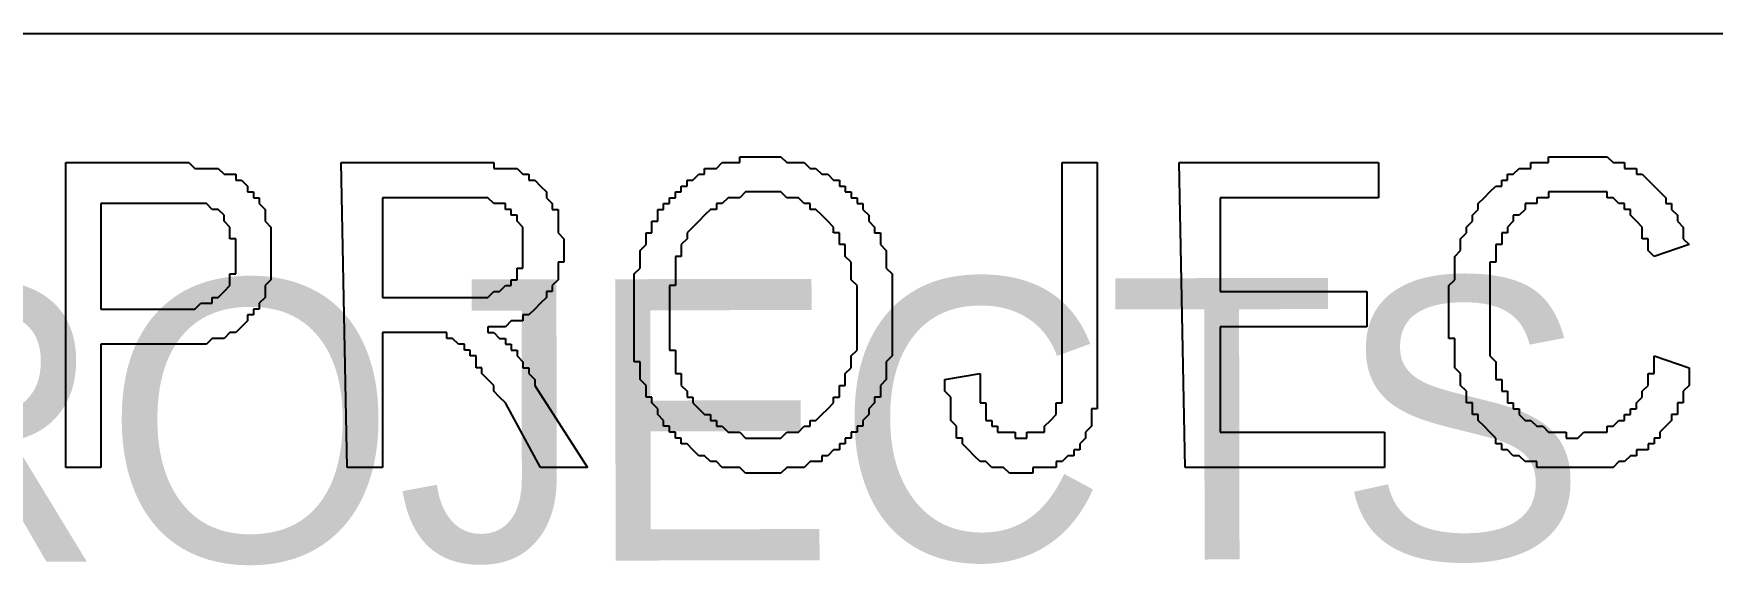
# Model space of a CAD drawing. Header units: millimetres. Extents: x 30 to 56197, y -4580 to 38782.
# Drawn here: x 51893 to 53579, y 37140 to 37681 of the extents above; entities that cross this region are included whole.
import ezdxf

# ---------------------------------------------------------------- set-up
doc = ezdxf.new("R2010")
doc.units = ezdxf.units.MM
doc.layers.add('A-ARCH-REF', color=8, linetype='CONTINUOUS')

msp = doc.modelspace()

# ---------------------------------------------------------------- linework, layer by layer
at = {"layer": 'A-ARCH-REF'}
for p, q in [((47600.3, 37681.3), (56197.3, 37681.3)), ((52602, 37551.9), (52602, 37557.7)), ((52602, 37557.7), (52607.9, 37557.7)), ((52607.9, 37557.7), (52613.8, 37557.7)), ((52613.8, 37557.7), (52619.7, 37557.7)), ((52619.7, 37557.7), (52625.6, 37557.7)), ((52625.6, 37557.7), (52631.4, 37557.7)), ((52631.4, 37557.7), (52637.3, 37557.7)), ((52637.3, 37557.7), (52643.2, 37557.7)), ((52643.2, 37557.7), (52649.1, 37551.9)), ((53414.1, 37551.9), (53414.1, 37557.7)), ((53414.1, 37557.7), (53419.9, 37557.7)), ((53419.9, 37557.7), (53425.8, 37557.7)), ((53425.8, 37557.7), (53431.7, 37557.7)), ((53431.7, 37557.7), (53437.6, 37557.7)), ((53437.6, 37557.7), (53443.5, 37557.7)), ((53443.5, 37557.7), (53449.4, 37557.7)), ((53449.4, 37557.7), (53455.2, 37557.7)), ((53455.2, 37557.7), (53461.1, 37557.7)), ((53461.1, 37557.7), (53467, 37557.7)), ((53467, 37557.7), (53472.9, 37557.7)), ((53472.9, 37557.7), (53478.8, 37551.9)), ((51925.3, 37245.9), (51925.3, 37551.9)), ((51925.3, 37551.9), (52025.4, 37551.9)), ((52025.4, 37551.9), (52031.2, 37551.9)), ((52031.2, 37551.9), (52037.1, 37551.9)), ((52037.1, 37551.9), (52043, 37551.9)), ((52043, 37551.9), (52048.9, 37551.9)), ((52048.9, 37551.9), (52054.8, 37546)), ((52054.8, 37546), (52060.7, 37546)), ((52060.7, 37546), (52066.5, 37546)), ((52066.5, 37546), (52072.4, 37546)), ((52072.4, 37546), (52078.3, 37546)), ((52078.3, 37546), (52084.2, 37540.1)), ((52207.8, 37245.9), (52201.9, 37551.9)), ((52201.9, 37551.9), (52325.5, 37551.9)), ((52325.5, 37551.9), (52331.3, 37551.9)), ((52331.3, 37551.9), (52337.2, 37551.9)), ((52337.2, 37551.9), (52343.1, 37551.9)), ((52343.1, 37551.9), (52349, 37551.9)), ((52349, 37551.9), (52354.9, 37551.9)), ((52354.9, 37551.9), (52354.9, 37546)), ((52354.9, 37546), (52360.8, 37546)), ((52360.8, 37546), (52366.6, 37546)), ((52366.6, 37546), (52372.5, 37546)), ((52372.5, 37546), (52378.4, 37546)), ((52378.4, 37546), (52384.3, 37540.1)), ((52566.7, 37540.1), (52566.7, 37546)), ((52566.7, 37546), (52572.6, 37546)), ((52572.6, 37546), (52578.5, 37546)), ((52578.5, 37546), (52584.4, 37551.9)), ((52584.4, 37551.9), (52590.2, 37551.9)), ((52590.2, 37551.9), (52596.1, 37551.9)), ((52596.1, 37551.9), (52602, 37551.9)), ((52649.1, 37551.9), (52655, 37551.9)), ((52655, 37551.9), (52660.9, 37551.9)), ((52660.9, 37551.9), (52666.7, 37551.9)), ((52666.7, 37551.9), (52672.6, 37546)), ((52672.6, 37546), (52678.5, 37546)), ((52678.5, 37546), (52684.4, 37540.1)), ((52925.7, 37340), (52925.7, 37551.9)), ((52925.7, 37551.9), (52961, 37551.9)), ((52961, 37551.9), (52961, 37345.9)), ((53049.2, 37245.9), (53043.3, 37551.9)), ((53043.3, 37551.9), (53243.4, 37551.9)), ((53243.4, 37551.9), (53243.4, 37516.5)), ((53378.7, 37540.1), (53384.6, 37546)), ((53384.6, 37546), (53390.5, 37546)), ((53390.5, 37546), (53396.4, 37546)), ((53396.4, 37546), (53396.4, 37551.9)), ((53396.4, 37551.9), (53402.3, 37551.9)), ((53402.3, 37551.9), (53408.2, 37551.9)), ((53408.2, 37551.9), (53414.1, 37551.9)), ((53478.8, 37551.9), (53484.7, 37551.9)), ((53484.7, 37551.9), (53490.5, 37551.9)), ((53490.5, 37551.9), (53490.5, 37546)), ((53490.5, 37546), (53496.4, 37546)), ((53496.4, 37546), (53502.3, 37546)), ((53502.3, 37546), (53502.3, 37540.1)), ((52084.2, 37540.1), (52090.1, 37540.1)), ((52090.1, 37540.1), (52096, 37540.1)), ((52096, 37540.1), (52096, 37534.2)), ((52096, 37534.2), (52101.8, 37534.2)), ((52101.8, 37534.2), (52107.7, 37528.3)), ((52107.7, 37528.3), (52107.7, 37522.4)), ((52384.3, 37540.1), (52390.2, 37540.1)), ((52390.2, 37540.1), (52390.2, 37534.2)), ((52390.2, 37534.2), (52396.1, 37534.2)), ((52396.1, 37534.2), (52401.9, 37528.3)), ((52401.9, 37528.3), (52407.8, 37522.4)), ((52543.2, 37522.4), (52543.2, 37528.3)), ((52543.2, 37528.3), (52549.1, 37528.3)), ((52549.1, 37528.3), (52549.1, 37534.2)), ((52549.1, 37534.2), (52554.9, 37534.2)), ((52554.9, 37534.2), (52560.8, 37540.1)), ((52560.8, 37540.1), (52566.7, 37540.1)), ((52684.4, 37540.1), (52690.3, 37540.1)), ((52690.3, 37540.1), (52696.2, 37534.2)), ((52696.2, 37534.2), (52702, 37534.2)), ((52702, 37534.2), (52702, 37528.3)), ((52702, 37528.3), (52707.9, 37528.3)), ((52707.9, 37528.3), (52707.9, 37522.4)), ((53355.2, 37522.4), (53361.1, 37528.3)), ((53361.1, 37528.3), (53367, 37528.3)), ((53367, 37528.3), (53367, 37534.2)), ((53367, 37534.2), (53372.9, 37534.2)), ((53372.9, 37534.2), (53372.9, 37540.1)), ((53372.9, 37540.1), (53378.7, 37540.1)), ((53502.3, 37540.1), (53508.2, 37540.1)), ((53508.2, 37540.1), (53514.1, 37534.2)), ((53514.1, 37534.2), (53520, 37528.3)), ((53520, 37528.3), (53525.9, 37522.4)), ((52031.2, 37510.7), (51960.6, 37510.7)), ((51960.6, 37510.7), (51960.6, 37404.7)), ((52037.1, 37510.7), (52031.2, 37510.7)), ((52043, 37510.7), (52037.1, 37510.7)), ((52048.9, 37510.7), (52043, 37510.7)), ((52054.8, 37510.7), (52048.9, 37510.7)), ((52060.7, 37510.7), (52054.8, 37510.7)), ((52066.5, 37510.7), (52060.7, 37510.7)), ((52072.4, 37504.8), (52066.5, 37510.7)), ((52107.7, 37522.4), (52113.6, 37522.4)), ((52113.6, 37522.4), (52113.6, 37516.5)), ((52113.6, 37516.5), (52119.5, 37516.5)), ((52119.5, 37516.5), (52119.5, 37510.7)), ((52119.5, 37510.7), (52125.4, 37504.8)), ((52325.5, 37516.5), (52243.1, 37516.5)), ((52243.1, 37516.5), (52243.1, 37416.5)), ((52331.3, 37516.5), (52325.5, 37516.5)), ((52337.2, 37516.5), (52331.3, 37516.5)), ((52343.1, 37516.5), (52337.2, 37516.5)), ((52349, 37516.5), (52343.1, 37516.5)), ((52354.9, 37510.7), (52349, 37516.5)), ((52360.8, 37510.7), (52354.9, 37510.7)), ((52366.6, 37510.7), (52360.8, 37510.7)), ((52366.6, 37504.8), (52366.6, 37510.7)), ((52407.8, 37522.4), (52407.8, 37516.5)), ((52407.8, 37516.5), (52413.7, 37510.7)), ((52413.7, 37510.7), (52413.7, 37504.8)), ((52525.5, 37504.8), (52525.5, 37510.7)), ((52525.5, 37510.7), (52531.4, 37510.7)), ((52531.4, 37510.7), (52531.4, 37516.5)), ((52531.4, 37516.5), (52537.3, 37516.5)), ((52537.3, 37516.5), (52537.3, 37522.4)), ((52537.3, 37522.4), (52543.2, 37522.4)), ((52584.4, 37510.7), (52578.5, 37510.7)), ((52578.5, 37510.7), (52578.5, 37504.8)), ((52590.2, 37516.5), (52584.4, 37510.7)), ((52596.1, 37516.5), (52590.2, 37516.5)), ((52602, 37516.5), (52596.1, 37516.5)), ((52607.9, 37522.4), (52602, 37516.5)), ((52613.8, 37522.4), (52607.9, 37522.4)), ((52619.7, 37522.4), (52613.8, 37522.4)), ((52625.6, 37522.4), (52619.7, 37522.4)), ((52631.4, 37522.4), (52625.6, 37522.4)), ((52637.3, 37522.4), (52631.4, 37522.4)), ((52643.2, 37522.4), (52637.3, 37522.4)), ((52649.1, 37516.5), (52643.2, 37522.4)), ((52655, 37516.5), (52649.1, 37516.5)), ((52660.9, 37516.5), (52655, 37516.5)), ((52666.7, 37510.7), (52660.9, 37516.5)), ((52672.6, 37510.7), (52666.7, 37510.7)), ((52672.6, 37504.8), (52672.6, 37510.7)), ((52707.9, 37522.4), (52713.8, 37522.4)), ((52713.8, 37522.4), (52713.8, 37516.5)), ((52713.8, 37516.5), (52719.7, 37516.5)), ((52719.7, 37516.5), (52719.7, 37510.7)), ((52719.7, 37510.7), (52725.6, 37510.7)), ((52725.6, 37510.7), (52725.6, 37504.8)), ((53243.4, 37516.5), (53084.5, 37516.5)), ((53084.5, 37516.5), (53084.5, 37422.4)), ((53343.4, 37510.7), (53349.3, 37516.5)), ((53343.4, 37504.8), (53343.4, 37510.7)), ((53349.3, 37516.5), (53355.2, 37522.4)), ((53396.4, 37510.7), (53390.5, 37510.7)), ((53390.5, 37510.7), (53390.5, 37504.8)), ((53402.3, 37510.7), (53396.4, 37510.7)), ((53408.2, 37516.5), (53402.3, 37516.5)), ((53402.3, 37516.5), (53402.3, 37510.7)), ((53414.1, 37516.5), (53408.2, 37516.5)), ((53419.9, 37522.4), (53414.1, 37522.4)), ((53414.1, 37522.4), (53414.1, 37516.5)), ((53425.8, 37522.4), (53419.9, 37522.4)), ((53431.7, 37522.4), (53425.8, 37522.4)), ((53437.6, 37522.4), (53431.7, 37522.4)), ((53443.5, 37522.4), (53437.6, 37522.4)), ((53449.4, 37522.4), (53443.5, 37522.4)), ((53455.2, 37522.4), (53449.4, 37522.4)), ((53461.1, 37522.4), (53455.2, 37522.4)), ((53467, 37522.4), (53461.1, 37522.4)), ((53472.9, 37522.4), (53467, 37522.4)), ((53472.9, 37516.5), (53472.9, 37522.4)), ((53478.8, 37516.5), (53472.9, 37516.5)), ((53484.7, 37510.7), (53478.8, 37516.5)), ((53490.5, 37510.7), (53484.7, 37510.7)), ((53490.5, 37504.8), (53490.5, 37510.7)), ((53525.9, 37522.4), (53531.7, 37516.5)), ((53531.7, 37516.5), (53531.7, 37510.7)), ((53531.7, 37510.7), (53537.6, 37510.7)), ((53537.6, 37510.7), (53537.6, 37504.8)), ((52078.3, 37504.8), (52072.4, 37504.8)), ((52084.2, 37498.9), (52078.3, 37504.8)), ((52084.2, 37493), (52084.2, 37498.9)), ((52090.1, 37487.1), (52084.2, 37493)), ((52125.4, 37504.8), (52125.4, 37498.9)), ((52125.4, 37498.9), (52125.4, 37493)), ((52125.4, 37493), (52131.3, 37487.1)), ((52372.5, 37504.8), (52366.6, 37504.8)), ((52372.5, 37498.9), (52372.5, 37504.8)), ((52378.4, 37498.9), (52372.5, 37498.9)), ((52378.4, 37493), (52378.4, 37498.9)), ((52384.3, 37487.1), (52378.4, 37493)), ((52413.7, 37504.8), (52419.6, 37504.8)), ((52419.6, 37504.8), (52419.6, 37498.9)), ((52419.6, 37498.9), (52419.6, 37493)), ((52419.6, 37493), (52419.6, 37487.1)), ((52513.7, 37487.1), (52513.7, 37493)), ((52513.7, 37493), (52519.6, 37493)), ((52519.6, 37498.9), (52519.6, 37504.8)), ((52519.6, 37504.8), (52525.5, 37504.8)), ((52519.6, 37493), (52519.6, 37498.9)), ((52560.8, 37493), (52554.9, 37487.1)), ((52566.7, 37498.9), (52560.8, 37493)), ((52572.6, 37504.8), (52566.7, 37498.9)), ((52578.5, 37504.8), (52572.6, 37504.8)), ((52678.5, 37504.8), (52672.6, 37504.8)), ((52684.4, 37498.9), (52678.5, 37504.8)), ((52690.3, 37493), (52684.4, 37498.9)), ((52696.2, 37487.1), (52690.3, 37493)), ((52725.6, 37504.8), (52731.5, 37498.9)), ((52731.5, 37498.9), (52731.5, 37493)), ((52731.5, 37493), (52737.4, 37487.1)), ((53331.7, 37487.1), (53337.6, 37493)), ((53337.6, 37498.9), (53343.4, 37504.8)), ((53337.6, 37493), (53337.6, 37498.9)), ((53378.7, 37493), (53372.9, 37487.1)), ((53384.6, 37498.9), (53378.7, 37498.9)), ((53378.7, 37498.9), (53378.7, 37493)), ((53390.5, 37504.8), (53384.6, 37498.9)), ((53496.4, 37504.8), (53490.5, 37504.8)), ((53496.4, 37498.9), (53496.4, 37504.8)), ((53502.3, 37493), (53496.4, 37498.9)), ((53508.2, 37487.1), (53502.3, 37493)), ((53537.6, 37504.8), (53543.5, 37498.9)), ((53543.5, 37498.9), (53543.5, 37493)), ((53543.5, 37493), (53549.4, 37487.1)), ((52090.1, 37481.2), (52090.1, 37487.1)), ((52090.1, 37475.4), (52090.1, 37481.2)), ((52096, 37475.4), (52090.1, 37475.4)), ((52096, 37469.5), (52096, 37475.4)), ((52131.3, 37487.1), (52131.3, 37481.2)), ((52131.3, 37481.2), (52131.3, 37475.4)), ((52131.3, 37475.4), (52131.3, 37469.5)), ((52384.3, 37481.2), (52384.3, 37487.1)), ((52384.3, 37475.4), (52384.3, 37481.2)), ((52384.3, 37469.5), (52384.3, 37475.4)), ((52419.6, 37487.1), (52419.6, 37481.2)), ((52419.6, 37481.2), (52425.5, 37475.4)), ((52425.5, 37475.4), (52425.5, 37469.5)), ((52507.9, 37475.4), (52507.9, 37481.2)), ((52507.9, 37481.2), (52513.7, 37481.2)), ((52507.9, 37469.5), (52507.9, 37475.4)), ((52513.7, 37481.2), (52513.7, 37487.1)), ((52549.1, 37475.4), (52543.2, 37469.5)), ((52554.9, 37487.1), (52549.1, 37481.2)), ((52549.1, 37481.2), (52549.1, 37475.4)), ((52696.2, 37481.2), (52696.2, 37487.1)), ((52702, 37481.2), (52696.2, 37481.2)), ((52702, 37475.4), (52702, 37481.2)), ((52702, 37469.5), (52702, 37475.4)), ((52737.4, 37487.1), (52737.4, 37481.2)), ((52737.4, 37481.2), (52743.2, 37481.2)), ((52743.2, 37481.2), (52743.2, 37475.4)), ((52743.2, 37475.4), (52743.2, 37469.5)), ((53325.8, 37475.4), (53331.7, 37481.2)), ((53325.8, 37469.5), (53325.8, 37475.4)), ((53331.7, 37481.2), (53331.7, 37487.1)), ((53372.9, 37481.2), (53367, 37481.2)), ((53367, 37481.2), (53367, 37475.4)), ((53367, 37475.4), (53367, 37469.5)), ((53372.9, 37487.1), (53372.9, 37481.2)), ((53508.2, 37481.2), (53508.2, 37487.1)), ((53508.2, 37475.4), (53508.2, 37481.2)), ((53514.1, 37475.4), (53508.2, 37475.4)), ((53514.1, 37469.5), (53514.1, 37475.4)), ((53549.4, 37487.1), (53549.4, 37481.2)), ((53549.4, 37481.2), (53549.4, 37475.4)), ((53549.4, 37475.4), (53555.3, 37469.5)), ((52096, 37463.6), (52096, 37469.5)), ((52096, 37457.7), (52096, 37463.6)), ((52096, 37451.8), (52096, 37457.7)), ((52131.3, 37469.5), (52131.3, 37463.6)), ((52131.3, 37463.6), (52131.3, 37457.7)), ((52131.3, 37457.7), (52131.3, 37451.8)), ((52384.3, 37463.6), (52384.3, 37469.5)), ((52384.3, 37457.7), (52384.3, 37463.6)), ((52384.3, 37451.8), (52384.3, 37457.7)), ((52425.5, 37469.5), (52425.5, 37463.6)), ((52425.5, 37463.6), (52425.5, 37457.7)), ((52425.5, 37457.7), (52425.5, 37451.8)), ((52502, 37463.6), (52507.9, 37469.5)), ((52502, 37457.7), (52502, 37463.6)), ((52502, 37451.8), (52502, 37457.7)), ((52543.2, 37457.7), (52537.3, 37457.7)), ((52537.3, 37457.7), (52537.3, 37451.8)), ((52543.2, 37469.5), (52543.2, 37463.6)), ((52543.2, 37463.6), (52543.2, 37457.7)), ((52707.9, 37469.5), (52702, 37469.5)), ((52707.9, 37463.6), (52707.9, 37469.5)), ((52707.9, 37457.7), (52707.9, 37463.6)), ((52713.8, 37451.8), (52707.9, 37457.7)), ((52743.2, 37469.5), (52749.1, 37463.6)), ((52749.1, 37463.6), (52749.1, 37457.7)), ((52749.1, 37457.7), (52749.1, 37451.8)), ((53319.9, 37457.7), (53325.8, 37463.6)), ((53319.9, 37451.8), (53319.9, 37457.7)), ((53325.8, 37463.6), (53325.8, 37469.5)), ((53367, 37469.5), (53361.1, 37469.5)), ((53361.1, 37469.5), (53361.1, 37463.6)), ((53361.1, 37463.6), (53361.1, 37457.7)), ((53361.1, 37457.7), (53361.1, 37451.8)), ((53514.1, 37463.6), (53514.1, 37469.5)), ((53520, 37457.7), (53514.1, 37463.6)), ((53555.3, 37469.5), (53520, 37457.7)), ((52090.1, 37434.2), (52090.1, 37440.1)), ((52090.1, 37440.1), (52096, 37440.1)), ((52096, 37445.9), (52096, 37451.8)), ((52096, 37440.1), (52096, 37445.9)), ((52131.3, 37451.8), (52131.3, 37445.9)), ((52131.3, 37445.9), (52131.3, 37440.1)), ((52131.3, 37440.1), (52131.3, 37434.2)), ((52378.4, 37440.1), (52378.4, 37445.9)), ((52378.4, 37445.9), (52384.3, 37445.9)), ((52378.4, 37434.2), (52378.4, 37440.1)), ((52384.3, 37445.9), (52384.3, 37451.8)), ((52425.5, 37451.8), (52419.6, 37451.8)), ((52419.6, 37451.8), (52419.6, 37445.9)), ((52419.6, 37445.9), (52419.6, 37440.1)), ((52419.6, 37440.1), (52419.6, 37434.2)), ((52496.1, 37440.1), (52502, 37445.9)), ((52496.1, 37434.2), (52496.1, 37440.1)), ((52502, 37445.9), (52502, 37451.8)), ((52537.3, 37451.8), (52537.3, 37445.9)), ((52537.3, 37445.9), (52537.3, 37440.1)), ((52537.3, 37440.1), (52537.3, 37434.2)), ((52713.8, 37445.9), (52713.8, 37451.8)), ((52713.8, 37440.1), (52713.8, 37445.9)), ((52713.8, 37434.2), (52713.8, 37440.1)), ((52749.1, 37451.8), (52749.1, 37445.9)), ((52749.1, 37445.9), (52755, 37440.1)), ((52755, 37440.1), (52755, 37434.2)), ((53319.9, 37445.9), (53319.9, 37451.8)), ((53319.9, 37440), (53319.9, 37445.9)), ((53319.9, 37434.2), (53319.9, 37440)), ((53361.1, 37451.8), (53355.2, 37451.8)), ((53355.2, 37451.8), (53355.2, 37445.9)), ((53355.2, 37445.9), (53355.2, 37440)), ((53355.2, 37440), (53355.2, 37434.2)), ((52084.2, 37422.4), (52090.1, 37428.3)), ((52090.1, 37428.3), (52090.1, 37434.2)), ((52131.3, 37434.2), (52125.4, 37428.3)), ((52125.4, 37428.3), (52125.4, 37422.4)), ((52360.8, 37422.4), (52366.6, 37428.3)), ((52366.6, 37428.3), (52372.5, 37428.3)), ((52372.5, 37428.3), (52372.5, 37434.2)), ((52372.5, 37434.2), (52378.4, 37434.2)), ((52419.6, 37434.2), (52413.7, 37428.3)), ((52413.7, 37428.3), (52413.7, 37422.4)), ((52496.1, 37428.3), (52496.1, 37434.2)), ((52496.1, 37422.4), (52496.1, 37428.3)), ((52537.3, 37428.3), (52531.4, 37428.3)), ((52531.4, 37428.3), (52531.4, 37422.4)), ((52537.3, 37434.2), (52537.3, 37428.3)), ((52719.7, 37428.3), (52713.8, 37434.2)), ((52719.7, 37422.4), (52719.7, 37428.3)), ((52755, 37434.2), (52755, 37428.3)), ((52755, 37428.3), (52755, 37422.4)), ((53314, 37428.3), (53319.9, 37434.2)), ((53314, 37422.4), (53314, 37428.3)), ((53355.2, 37434.2), (53355.2, 37428.3)), ((53355.2, 37428.3), (53355.2, 37422.4)), ((52054.8, 37404.7), (52060.7, 37410.6)), ((52060.7, 37410.6), (52066.5, 37410.6)), ((52066.5, 37410.6), (52072.4, 37410.6)), ((52072.4, 37410.6), (52072.4, 37416.5)), ((52072.4, 37416.5), (52078.3, 37416.5)), ((52078.3, 37416.5), (52084.2, 37422.4)), ((52125.4, 37416.5), (52119.5, 37410.6)), ((52119.5, 37410.6), (52119.5, 37404.7)), ((52125.4, 37422.4), (52125.4, 37416.5)), ((52243.1, 37416.5), (52319.6, 37416.5)), ((52319.6, 37416.5), (52325.5, 37416.5)), ((52325.5, 37416.5), (52331.3, 37416.5)), ((52331.3, 37416.5), (52337.2, 37416.5)), ((52337.2, 37416.5), (52343.1, 37416.5)), ((52343.1, 37416.5), (52349, 37416.5)), ((52349, 37416.5), (52354.9, 37422.4)), ((52354.9, 37422.4), (52360.8, 37422.4)), ((52401.9, 37410.6), (52396.1, 37404.7)), ((52407.8, 37416.5), (52401.9, 37410.6)), ((52413.7, 37422.4), (52407.8, 37422.4)), ((52407.8, 37422.4), (52407.8, 37416.5)), ((52496.1, 37416.5), (52496.1, 37422.4)), ((52496.1, 37410.6), (52496.1, 37416.5)), ((52496.1, 37404.7), (52496.1, 37410.6)), ((52531.4, 37422.4), (52531.4, 37416.5)), ((52531.4, 37416.5), (52531.4, 37410.6)), ((52531.4, 37410.6), (52531.4, 37404.7)), ((52719.7, 37416.5), (52719.7, 37422.4)), ((52719.7, 37410.6), (52719.7, 37416.5)), ((52719.7, 37404.7), (52719.7, 37410.6)), ((52755, 37422.4), (52755, 37416.5)), ((52755, 37416.5), (52755, 37410.6)), ((52755, 37410.6), (52755, 37404.7)), ((53084.5, 37422.4), (53231.6, 37422.4)), ((53231.6, 37422.4), (53231.6, 37387.1)), ((53314, 37416.5), (53314, 37422.4)), ((53314, 37410.6), (53314, 37416.5)), ((53314, 37404.7), (53314, 37410.6)), ((53355.2, 37422.4), (53355.2, 37416.5)), ((53355.2, 37416.5), (53355.2, 37410.6)), ((53355.2, 37410.6), (53355.2, 37404.7)), ((51960.6, 37404.7), (52031.2, 37404.7)), ((52031.2, 37404.7), (52037.1, 37404.7)), ((52037.1, 37404.7), (52043, 37404.7)), ((52043, 37404.7), (52048.9, 37404.7)), ((52048.9, 37404.7), (52054.8, 37404.7)), ((52107.7, 37393), (52101.8, 37387.1)), ((52113.6, 37398.9), (52107.7, 37398.9)), ((52107.7, 37398.9), (52107.7, 37393)), ((52119.5, 37404.7), (52113.6, 37404.7)), ((52113.6, 37404.7), (52113.6, 37398.9)), ((52372.5, 37393), (52366.6, 37387.1)), ((52378.4, 37393), (52372.5, 37393)), ((52384.3, 37393), (52378.4, 37393)), ((52390.2, 37398.9), (52384.3, 37398.9)), ((52384.3, 37398.9), (52384.3, 37393)), ((52396.1, 37404.7), (52390.2, 37398.9)), ((52496.1, 37398.9), (52496.1, 37404.7)), ((52496.1, 37393), (52496.1, 37398.9)), ((52496.1, 37387.1), (52496.1, 37393)), ((52531.4, 37404.7), (52531.4, 37398.9)), ((52531.4, 37398.9), (52531.4, 37393)), ((52531.4, 37393), (52531.4, 37387.1)), ((52719.7, 37398.9), (52719.7, 37404.7)), ((52719.7, 37393), (52719.7, 37398.9)), ((52719.7, 37387.1), (52719.7, 37393)), ((52755, 37404.7), (52755, 37398.9)), ((52755, 37398.9), (52755, 37393)), ((52755, 37393), (52755, 37387.1)), ((53314, 37398.9), (53314, 37404.7)), ((53314, 37393), (53314, 37398.9)), ((53314, 37387.1), (53314, 37393)), ((53355.2, 37404.7), (53355.2, 37398.9)), ((53355.2, 37398.9), (53355.2, 37393)), ((53355.2, 37393), (53355.2, 37387.1)), ((52072.4, 37375.3), (52066.5, 37369.4)), ((52078.3, 37375.3), (52072.4, 37375.3)), ((52084.2, 37375.3), (52078.3, 37375.3)), ((52090.1, 37381.2), (52084.2, 37375.3)), ((52096, 37381.2), (52090.1, 37381.2)), ((52101.8, 37387.1), (52096, 37381.2)), ((52284.3, 37381.2), (52243.1, 37381.2)), ((52243.1, 37381.2), (52243.1, 37245.9)), ((52290.1, 37381.2), (52284.3, 37381.2)), ((52296, 37381.2), (52290.1, 37381.2)), ((52301.9, 37381.2), (52296, 37381.2)), ((52307.8, 37381.2), (52301.9, 37381.2)), ((52307.8, 37375.3), (52307.8, 37381.2)), ((52313.7, 37375.3), (52307.8, 37375.3)), ((52319.6, 37369.4), (52313.7, 37375.3)), ((52354.9, 37387.1), (52349, 37387.1)), ((52349, 37387.1), (52349, 37381.2)), ((52349, 37381.2), (52354.9, 37381.2)), ((52360.8, 37387.1), (52354.9, 37387.1)), ((52354.9, 37381.2), (52360.8, 37375.3)), ((52366.6, 37387.1), (52360.8, 37387.1)), ((52360.8, 37375.3), (52366.6, 37375.3)), ((52366.6, 37375.3), (52366.6, 37369.4)), ((52496.1, 37381.2), (52496.1, 37387.1)), ((52496.1, 37375.3), (52496.1, 37381.2)), ((52496.1, 37369.4), (52496.1, 37375.3)), ((52531.4, 37387.1), (52531.4, 37381.2)), ((52531.4, 37381.2), (52531.4, 37375.3)), ((52531.4, 37375.3), (52531.4, 37369.4)), ((52719.7, 37381.2), (52719.7, 37387.1)), ((52719.7, 37375.3), (52719.7, 37381.2)), ((52719.7, 37369.4), (52719.7, 37375.3)), ((52755, 37387.1), (52755, 37381.2)), ((52755, 37381.2), (52755, 37375.3)), ((52755, 37375.3), (52755, 37369.4)), ((53231.6, 37387.1), (53084.5, 37387.1)), ((53084.5, 37387.1), (53084.5, 37281.2)), ((53314, 37381.2), (53314, 37387.1)), ((53314, 37375.3), (53314, 37381.2)), ((53319.9, 37375.3), (53314, 37375.3)), ((53319.9, 37369.4), (53319.9, 37375.3)), ((53355.2, 37387.1), (53355.2, 37381.2)), ((53355.2, 37381.2), (53355.2, 37375.3)), ((53355.2, 37375.3), (53355.2, 37369.4)), ((52031.2, 37369.4), (51960.6, 37369.4)), ((51960.6, 37369.4), (51960.6, 37245.9)), ((52037.1, 37369.4), (52031.2, 37369.4)), ((52043, 37369.4), (52037.1, 37369.4)), ((52048.9, 37369.4), (52043, 37369.4)), ((52054.8, 37369.4), (52048.9, 37369.4)), ((52060.7, 37369.4), (52054.8, 37369.4)), ((52066.5, 37369.4), (52060.7, 37369.4)), ((52325.5, 37369.4), (52319.6, 37369.4)), ((52325.5, 37363.6), (52325.5, 37369.4)), ((52331.3, 37363.6), (52325.5, 37363.6)), ((52331.3, 37357.7), (52331.3, 37363.6)), ((52337.2, 37357.7), (52331.3, 37357.7)), ((52337.2, 37351.8), (52337.2, 37357.7)), ((52366.6, 37369.4), (52372.5, 37369.4)), ((52372.5, 37369.4), (52372.5, 37363.6)), ((52372.5, 37363.6), (52378.4, 37363.6)), ((52378.4, 37363.6), (52378.4, 37357.7)), ((52378.4, 37357.7), (52384.3, 37351.8)), ((52496.1, 37363.6), (52496.1, 37369.4)), ((52496.1, 37357.7), (52496.1, 37363.6)), ((52496.1, 37351.8), (52496.1, 37357.7)), ((52531.4, 37369.4), (52531.4, 37363.6)), ((52531.4, 37363.6), (52537.3, 37363.6)), ((52537.3, 37363.6), (52537.3, 37357.7)), ((52537.3, 37357.7), (52537.3, 37351.8)), ((52713.8, 37357.7), (52719.7, 37363.6)), ((52713.8, 37351.8), (52713.8, 37357.7)), ((52719.7, 37363.6), (52719.7, 37369.4)), ((52755, 37357.7), (52749.1, 37351.8)), ((52755, 37369.4), (52755, 37363.6)), ((52755, 37363.6), (52755, 37357.7)), ((53319.9, 37363.6), (53319.9, 37369.4)), ((53319.9, 37357.7), (53319.9, 37363.6)), ((53319.9, 37351.8), (53319.9, 37357.7)), ((53355.2, 37369.4), (53355.2, 37363.6)), ((53355.2, 37363.6), (53355.2, 37357.7)), ((53355.2, 37357.7), (53361.1, 37351.8)), ((53520, 37357.7), (53555.3, 37345.9)), ((53520, 37351.8), (53520, 37357.7)), ((52337.2, 37345.9), (52337.2, 37351.8)), ((52343.1, 37345.9), (52337.2, 37345.9)), ((52343.1, 37340), (52343.1, 37345.9)), ((52349, 37334.1), (52343.1, 37340)), ((52384.3, 37351.8), (52384.3, 37345.9)), ((52384.3, 37345.9), (52390.2, 37345.9)), ((52390.2, 37345.9), (52390.2, 37340)), ((52390.2, 37340), (52396.1, 37334.1)), ((52502, 37351.8), (52496.1, 37351.8)), ((52502, 37345.9), (52502, 37351.8)), ((52502, 37340), (52502, 37345.9)), ((52502, 37334.1), (52502, 37340)), ((52537.3, 37351.8), (52537.3, 37345.9)), ((52537.3, 37345.9), (52537.3, 37340)), ((52537.3, 37340), (52543.2, 37340)), ((52543.2, 37340), (52543.2, 37334.1)), ((52707.9, 37340), (52713.8, 37345.9)), ((52707.9, 37334.1), (52707.9, 37340)), ((52713.8, 37345.9), (52713.8, 37351.8)), ((52749.1, 37351.8), (52749.1, 37345.9)), ((52749.1, 37345.9), (52749.1, 37340)), ((52749.1, 37340), (52749.1, 37334.1)), ((52808, 37334.1), (52843.3, 37340)), ((52843.3, 37340), (52843.3, 37334.1)), ((52925.7, 37334.1), (52925.7, 37340)), ((52961, 37345.9), (52961, 37340)), ((52961, 37340), (52961, 37334.1)), ((53319.9, 37345.9), (53319.9, 37351.8)), ((53325.8, 37340), (53319.9, 37345.9)), ((53325.8, 37334.1), (53325.8, 37340)), ((53361.1, 37351.8), (53361.1, 37345.9)), ((53361.1, 37345.9), (53361.1, 37340)), ((53361.1, 37340), (53361.1, 37334.1)), ((53514.1, 37334.1), (53514.1, 37340)), ((53514.1, 37340), (53520, 37340)), ((53520, 37345.9), (53520, 37351.8)), ((53520, 37340), (53520, 37345.9)), ((53555.3, 37345.9), (53555.3, 37340)), ((53555.3, 37340), (53555.3, 37334.1)), ((52354.9, 37328.2), (52349, 37334.1)), ((52354.9, 37322.4), (52354.9, 37328.2)), ((52360.8, 37316.5), (52354.9, 37322.4)), ((52396.1, 37334.1), (52396.1, 37328.2)), ((52396.1, 37328.2), (52449, 37245.9)), ((52507.9, 37328.2), (52502, 37334.1)), ((52507.9, 37322.4), (52507.9, 37328.2)), ((52507.9, 37316.5), (52507.9, 37322.4)), ((52543.2, 37334.1), (52543.2, 37328.2)), ((52543.2, 37328.2), (52549.1, 37322.4)), ((52549.1, 37322.4), (52549.1, 37316.5)), ((52702, 37322.4), (52702, 37328.2)), ((52702, 37328.2), (52707.9, 37328.2)), ((52702, 37316.5), (52702, 37322.4)), ((52707.9, 37328.2), (52707.9, 37334.1)), ((52749.1, 37334.1), (52743.2, 37328.2)), ((52743.2, 37328.2), (52743.2, 37322.4)), ((52743.2, 37322.4), (52743.2, 37316.5)), ((52808, 37328.2), (52808, 37334.1)), ((52808, 37322.4), (52808, 37328.2)), ((52813.8, 37316.5), (52808, 37322.4)), ((52843.3, 37334.1), (52843.3, 37328.2)), ((52843.3, 37328.2), (52843.3, 37322.4)), ((52843.3, 37322.4), (52843.3, 37316.5)), ((52925.7, 37328.2), (52925.7, 37334.1)), ((52925.7, 37322.4), (52925.7, 37328.2)), ((52925.7, 37316.5), (52925.7, 37322.4)), ((52961, 37334.1), (52961, 37328.2)), ((52961, 37328.2), (52961, 37322.4)), ((52961, 37322.4), (52961, 37316.5)), ((53325.8, 37328.2), (53325.8, 37334.1)), ((53331.7, 37322.4), (53325.8, 37328.2)), ((53331.7, 37316.5), (53331.7, 37322.4)), ((53361.1, 37334.1), (53367, 37334.1)), ((53367, 37334.1), (53367, 37328.2)), ((53367, 37328.2), (53367, 37322.4)), ((53367, 37322.4), (53372.9, 37322.4)), ((53372.9, 37322.4), (53372.9, 37316.5)), ((53508.2, 37322.4), (53514.1, 37328.2)), ((53508.2, 37316.5), (53508.2, 37322.4)), ((53514.1, 37328.2), (53514.1, 37334.1)), ((53555.3, 37328.2), (53549.4, 37322.4)), ((53549.4, 37322.4), (53549.4, 37316.5)), ((53555.3, 37334.1), (53555.3, 37328.2)), ((52366.6, 37310.6), (52360.8, 37316.5)), ((52401.9, 37245.9), (52366.6, 37310.6)), ((52513.7, 37316.5), (52507.9, 37316.5)), ((52513.7, 37310.6), (52513.7, 37316.5)), ((52519.6, 37304.7), (52513.7, 37310.6)), ((52519.6, 37298.8), (52519.6, 37304.7)), ((52549.1, 37316.5), (52554.9, 37316.5)), ((52554.9, 37316.5), (52554.9, 37310.6)), ((52554.9, 37310.6), (52560.8, 37304.7)), ((52560.8, 37304.7), (52566.7, 37298.8)), ((52684.4, 37298.8), (52690.3, 37304.7)), ((52690.3, 37304.7), (52696.2, 37310.6)), ((52696.2, 37310.6), (52696.2, 37316.5)), ((52696.2, 37316.5), (52702, 37316.5)), ((52737.4, 37310.6), (52731.5, 37304.7)), ((52731.5, 37304.7), (52731.5, 37298.8)), ((52743.2, 37316.5), (52737.4, 37316.5)), ((52737.4, 37316.5), (52737.4, 37310.6)), ((52813.8, 37310.6), (52813.8, 37316.5)), ((52813.8, 37304.7), (52813.8, 37310.6)), ((52813.8, 37298.8), (52813.8, 37304.7)), ((52843.3, 37316.5), (52843.3, 37310.6)), ((52843.3, 37310.6), (52849.2, 37310.6)), ((52849.2, 37310.6), (52849.2, 37304.7)), ((52849.2, 37304.7), (52849.2, 37298.8)), ((52919.8, 37304.7), (52919.8, 37310.6)), ((52919.8, 37310.6), (52925.7, 37310.6)), ((52919.8, 37298.8), (52919.8, 37304.7)), ((52925.7, 37310.6), (52925.7, 37316.5)), ((52961, 37304.7), (52955.1, 37304.7)), ((52955.1, 37304.7), (52955.1, 37298.8)), ((52961, 37316.5), (52961, 37310.6)), ((52961, 37310.6), (52961, 37304.7)), ((53331.7, 37310.6), (53331.7, 37316.5)), ((53337.6, 37310.6), (53331.7, 37310.6)), ((53337.6, 37304.7), (53337.6, 37310.6)), ((53337.6, 37298.8), (53337.6, 37304.7)), ((53372.9, 37316.5), (53372.9, 37310.6)), ((53372.9, 37310.6), (53378.7, 37310.6)), ((53378.7, 37310.6), (53378.7, 37304.7)), ((53378.7, 37304.7), (53384.6, 37304.7)), ((53384.6, 37304.7), (53384.6, 37298.8)), ((53496.4, 37298.8), (53496.4, 37304.7)), ((53496.4, 37304.7), (53502.3, 37304.7)), ((53502.3, 37310.6), (53508.2, 37316.5)), ((53502.3, 37304.7), (53502.3, 37310.6)), ((53549.4, 37310.6), (53543.5, 37310.6)), ((53543.5, 37310.6), (53543.5, 37304.7)), ((53543.5, 37304.7), (53543.5, 37298.8)), ((53549.4, 37316.5), (53549.4, 37310.6)), ((52525.5, 37292.9), (52519.6, 37298.8)), ((52525.5, 37287.1), (52525.5, 37292.9)), ((52566.7, 37298.8), (52572.6, 37298.8)), ((52572.6, 37298.8), (52572.6, 37292.9)), ((52572.6, 37292.9), (52578.5, 37292.9)), ((52578.5, 37292.9), (52578.5, 37287.1)), ((52672.6, 37287.1), (52672.6, 37292.9)), ((52672.6, 37292.9), (52678.5, 37292.9)), ((52678.5, 37292.9), (52684.4, 37298.8)), ((52731.5, 37298.8), (52725.6, 37292.9)), ((52725.6, 37292.9), (52725.6, 37287.1)), ((52813.8, 37292.9), (52813.8, 37298.8)), ((52819.7, 37287.1), (52813.8, 37292.9)), ((52849.2, 37298.8), (52849.2, 37292.9)), ((52849.2, 37292.9), (52855, 37292.9)), ((52855, 37292.9), (52855, 37287.1)), ((52908, 37287.1), (52913.9, 37292.9)), ((52913.9, 37292.9), (52919.8, 37298.8)), ((52955.1, 37298.8), (52955.1, 37292.9)), ((52955.1, 37292.9), (52955.1, 37287.1)), ((53343.4, 37298.8), (53337.6, 37298.8)), ((53343.4, 37292.9), (53343.4, 37298.8)), ((53349.3, 37287.1), (53343.4, 37292.9)), ((53384.6, 37298.8), (53390.5, 37292.9)), ((53390.5, 37292.9), (53396.4, 37292.9)), ((53396.4, 37292.9), (53402.3, 37287.1)), ((53478.8, 37287.1), (53484.7, 37292.9)), ((53484.7, 37292.9), (53490.5, 37292.9)), ((53490.5, 37292.9), (53490.5, 37298.8)), ((53490.5, 37298.8), (53496.4, 37298.8)), ((53537.6, 37292.9), (53531.7, 37287.1)), ((53543.5, 37298.8), (53537.6, 37298.8)), ((53537.6, 37298.8), (53537.6, 37292.9)), ((52531.4, 37287.1), (52525.5, 37287.1)), ((52531.4, 37281.2), (52531.4, 37287.1)), ((52537.3, 37281.2), (52531.4, 37281.2)), ((52537.3, 37275.3), (52537.3, 37281.2)), ((52543.2, 37275.3), (52537.3, 37275.3)), ((52543.2, 37269.4), (52543.2, 37275.3)), ((52578.5, 37287.1), (52584.4, 37287.1)), ((52584.4, 37287.1), (52590.2, 37281.2)), ((52590.2, 37281.2), (52596.1, 37281.2)), ((52596.1, 37281.2), (52602, 37281.2)), ((52602, 37281.2), (52607.9, 37275.3)), ((52607.9, 37275.3), (52613.8, 37275.3)), ((52613.8, 37275.3), (52619.7, 37275.3)), ((52619.7, 37275.3), (52625.6, 37275.3)), ((52625.6, 37275.3), (52631.4, 37275.3)), ((52631.4, 37275.3), (52637.3, 37275.3)), ((52637.3, 37275.3), (52643.2, 37275.3)), ((52643.2, 37275.3), (52649.1, 37281.2)), ((52649.1, 37281.2), (52655, 37281.2)), ((52655, 37281.2), (52660.9, 37281.2)), ((52660.9, 37281.2), (52666.7, 37287.1)), ((52666.7, 37287.1), (52672.6, 37287.1)), ((52713.8, 37275.3), (52707.9, 37275.3)), ((52707.9, 37275.3), (52707.9, 37269.4)), ((52719.7, 37281.2), (52713.8, 37281.2)), ((52713.8, 37281.2), (52713.8, 37275.3)), ((52725.6, 37287.1), (52719.7, 37287.1)), ((52719.7, 37287.1), (52719.7, 37281.2)), ((52819.7, 37281.2), (52819.7, 37287.1)), ((52819.7, 37275.3), (52819.7, 37281.2)), ((52825.6, 37275.3), (52819.7, 37275.3)), ((52825.6, 37269.4), (52825.6, 37275.3)), ((52855, 37287.1), (52860.9, 37287.1)), ((52860.9, 37287.1), (52860.9, 37281.2)), ((52860.9, 37281.2), (52866.8, 37281.2)), ((52866.8, 37281.2), (52872.7, 37281.2)), ((52872.7, 37281.2), (52878.6, 37281.2)), ((52878.6, 37281.2), (52878.6, 37275.3)), ((52878.6, 37275.3), (52884.5, 37275.3)), ((52884.5, 37275.3), (52890.3, 37275.3)), ((52890.3, 37275.3), (52890.3, 37281.2)), ((52890.3, 37281.2), (52896.2, 37281.2)), ((52896.2, 37281.2), (52902.1, 37281.2)), ((52902.1, 37281.2), (52908, 37281.2)), ((52908, 37281.2), (52908, 37287.1)), ((52949.2, 37275.3), (52943.3, 37269.4)), ((52955.1, 37287.1), (52949.2, 37281.2)), ((52949.2, 37281.2), (52949.2, 37275.3)), ((53084.5, 37281.2), (53249.3, 37281.2)), ((53249.3, 37281.2), (53249.3, 37245.9)), ((53355.2, 37281.2), (53349.3, 37287.1)), ((53361.1, 37275.3), (53355.2, 37281.2)), ((53361.1, 37269.4), (53361.1, 37275.3)), ((53402.3, 37287.1), (53408.2, 37287.1)), ((53408.2, 37287.1), (53414.1, 37281.2)), ((53414.1, 37281.2), (53419.9, 37281.2)), ((53419.9, 37281.2), (53425.8, 37281.2)), ((53425.8, 37281.2), (53431.7, 37281.2)), ((53431.7, 37281.2), (53431.7, 37275.3)), ((53431.7, 37275.3), (53437.6, 37275.3)), ((53437.6, 37275.3), (53443.5, 37275.3)), ((53443.5, 37275.3), (53449.4, 37281.2)), ((53449.4, 37281.2), (53455.2, 37281.2)), ((53455.2, 37281.2), (53461.1, 37281.2)), ((53461.1, 37281.2), (53467, 37281.2)), ((53467, 37281.2), (53472.9, 37281.2)), ((53472.9, 37281.2), (53472.9, 37287.1)), ((53472.9, 37287.1), (53478.8, 37287.1)), ((53525.9, 37275.3), (53520, 37275.3)), ((53520, 37275.3), (53520, 37269.4)), ((53531.7, 37287.1), (53525.9, 37281.2)), ((53525.9, 37281.2), (53525.9, 37275.3)), ((52549.1, 37269.4), (52543.2, 37269.4)), ((52554.9, 37263.5), (52549.1, 37269.4)), ((52560.8, 37257.6), (52554.9, 37263.5)), ((52566.7, 37257.6), (52560.8, 37257.6)), ((52572.6, 37251.8), (52566.7, 37257.6)), ((52690.3, 37257.6), (52684.4, 37257.6)), ((52684.4, 37257.6), (52684.4, 37251.8)), ((52696.2, 37263.5), (52690.3, 37257.6)), ((52702, 37263.5), (52696.2, 37263.5)), ((52707.9, 37269.4), (52702, 37269.4)), ((52702, 37269.4), (52702, 37263.5)), ((52831.5, 37263.5), (52825.6, 37269.4)), ((52837.4, 37257.6), (52831.5, 37263.5)), ((52843.3, 37251.8), (52837.4, 37257.6)), ((52931.5, 37257.6), (52925.7, 37251.8)), ((52937.4, 37257.6), (52931.5, 37257.6)), ((52943.3, 37263.5), (52937.4, 37263.5)), ((52937.4, 37263.5), (52937.4, 37257.6)), ((52943.3, 37269.4), (52943.3, 37263.5)), ((53367, 37269.4), (53361.1, 37269.4)), ((53367, 37263.5), (53367, 37269.4)), ((53372.9, 37263.5), (53367, 37263.5)), ((53378.7, 37257.6), (53372.9, 37263.5)), ((53384.6, 37257.6), (53378.7, 37257.6)), ((53390.5, 37251.8), (53384.6, 37257.6)), ((53496.4, 37257.6), (53490.5, 37251.8)), ((53502.3, 37257.6), (53496.4, 37257.6)), ((53508.2, 37263.5), (53502.3, 37263.5)), ((53502.3, 37263.5), (53502.3, 37257.6)), ((53514.1, 37263.5), (53508.2, 37263.5)), ((53520, 37269.4), (53514.1, 37269.4)), ((53514.1, 37269.4), (53514.1, 37263.5)), ((51960.6, 37245.9), (51925.3, 37245.9)), ((52243.1, 37245.9), (52207.8, 37245.9)), ((52449, 37245.9), (52401.9, 37245.9)), ((52578.5, 37251.8), (52572.6, 37251.8)), ((52584.4, 37245.9), (52578.5, 37251.8)), ((52590.2, 37245.9), (52584.4, 37245.9)), ((52596.1, 37245.9), (52590.2, 37245.9)), ((52602, 37245.9), (52596.1, 37245.9)), ((52607.9, 37240), (52602, 37245.9)), ((52613.8, 37240), (52607.9, 37240)), ((52619.7, 37240), (52613.8, 37240)), ((52625.6, 37240), (52619.7, 37240)), ((52631.4, 37240), (52625.6, 37240)), ((52637.3, 37240), (52631.4, 37240)), ((52643.2, 37240), (52637.3, 37240)), ((52649.1, 37245.9), (52643.2, 37240)), ((52655, 37245.9), (52649.1, 37245.9)), ((52660.9, 37245.9), (52655, 37245.9)), ((52666.7, 37245.9), (52660.9, 37245.9)), ((52672.6, 37251.8), (52666.7, 37245.9)), ((52678.5, 37251.8), (52672.6, 37251.8)), ((52684.4, 37251.8), (52678.5, 37251.8)), ((52849.2, 37251.8), (52843.3, 37251.8)), ((52855, 37245.9), (52849.2, 37251.8)), ((52860.9, 37245.9), (52855, 37245.9)), ((52866.8, 37245.9), (52860.9, 37245.9)), ((52872.7, 37240), (52866.8, 37245.9)), ((52878.6, 37240), (52872.7, 37240)), ((52884.5, 37240), (52878.6, 37240)), ((52890.3, 37240), (52884.5, 37240)), ((52896.2, 37240), (52890.3, 37240)), ((52902.1, 37245.9), (52896.2, 37245.9)), ((52896.2, 37245.9), (52896.2, 37240)), ((52908, 37245.9), (52902.1, 37245.9)), ((52913.9, 37245.9), (52908, 37245.9)), ((52919.8, 37245.9), (52913.9, 37245.9)), ((52925.7, 37251.8), (52919.8, 37251.8)), ((52919.8, 37251.8), (52919.8, 37245.9)), ((53249.3, 37245.9), (53049.2, 37245.9)), ((53396.4, 37251.8), (53390.5, 37251.8)), ((53402.3, 37251.8), (53396.4, 37251.8)), ((53402.3, 37245.9), (53402.3, 37251.8)), ((53408.2, 37245.9), (53402.3, 37245.9)), ((53414.1, 37245.9), (53408.2, 37245.9)), ((53419.9, 37245.9), (53414.1, 37245.9)), ((53425.8, 37245.9), (53419.9, 37245.9)), ((53431.7, 37245.9), (53425.8, 37245.9)), ((53437.6, 37245.9), (53431.7, 37245.9)), ((53443.5, 37245.9), (53437.6, 37245.9)), ((53449.4, 37245.9), (53443.5, 37245.9)), ((53455.2, 37245.9), (53449.4, 37245.9)), ((53461.1, 37245.9), (53455.2, 37245.9)), ((53467, 37245.9), (53461.1, 37245.9)), ((53472.9, 37245.9), (53467, 37245.9)), ((53478.8, 37245.9), (53472.9, 37245.9)), ((53484.7, 37251.8), (53478.8, 37245.9)), ((53490.5, 37251.8), (53484.7, 37251.8))]:
    msp.add_line(p, q, dxfattribs=at)

# ---------------------------------------------------------------- texts
msp.add_text('HOUSING & URBAN PROJECTS', height=282.413, rotation=0.1043, dxfattribs=at).set_placement((47788.1, 37143.8))

doc.saveas('drawing.dxf')
